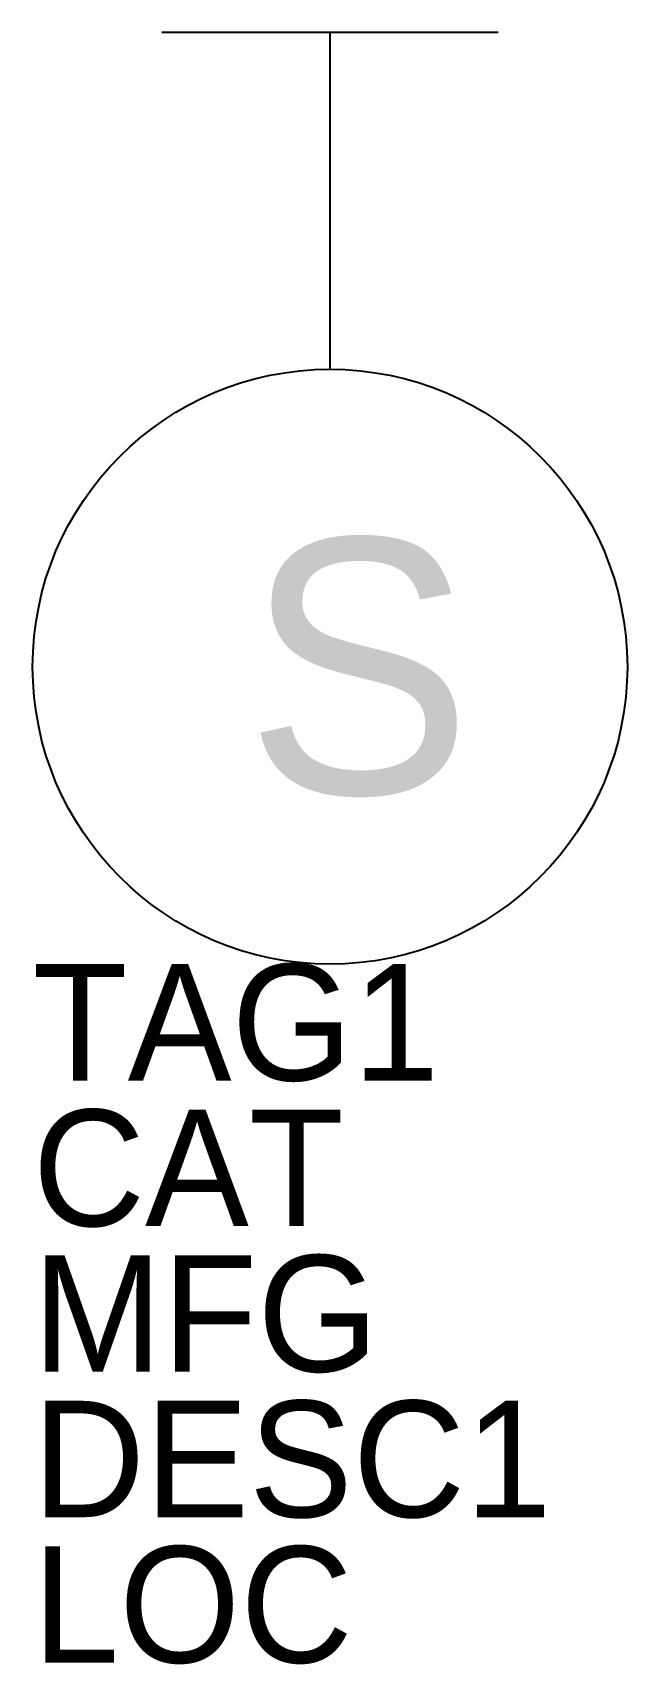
# Model space of a CAD drawing. Extents: x -0.32 to 0.32, y -1.25 to 0.5.
import ezdxf

# ---------------------------------------------------------------- set-up
doc = ezdxf.new("R2010")
doc.units = 0
doc.layers.get('0').update_dxf_attribs({"linetype": 'CONTINUOUS'})

msp = doc.modelspace()

# ---------------------------------------------------------------- linework, layer by layer
for p, q in [((0.1807, 0.5), (-0.1807, 0.5)), ((0, 0.1387), (0, 0.5))]:
    msp.add_line(p, q)
msp.add_circle((0, -0.1807), 0.3193)

# ---------------------------------------------------------------- texts
for tag, p in [('TAG1', (-0.3193, -0.625)), ('CAT', (-0.3193, -0.78125)), ('MFG', (-0.3193, -0.9375)), ('DESC1', (-0.3193, -1.09375)), ('LOC', (-0.3193, -1.25))]:
    msp.add_attdef(tag, p, '', height=0.125)
at = {"layer": '0.0'}
msp.add_text('S', height=0.2738, dxfattribs=at).set_placement((-0.0913, -0.3171))

doc.saveas('drawing.dxf')
